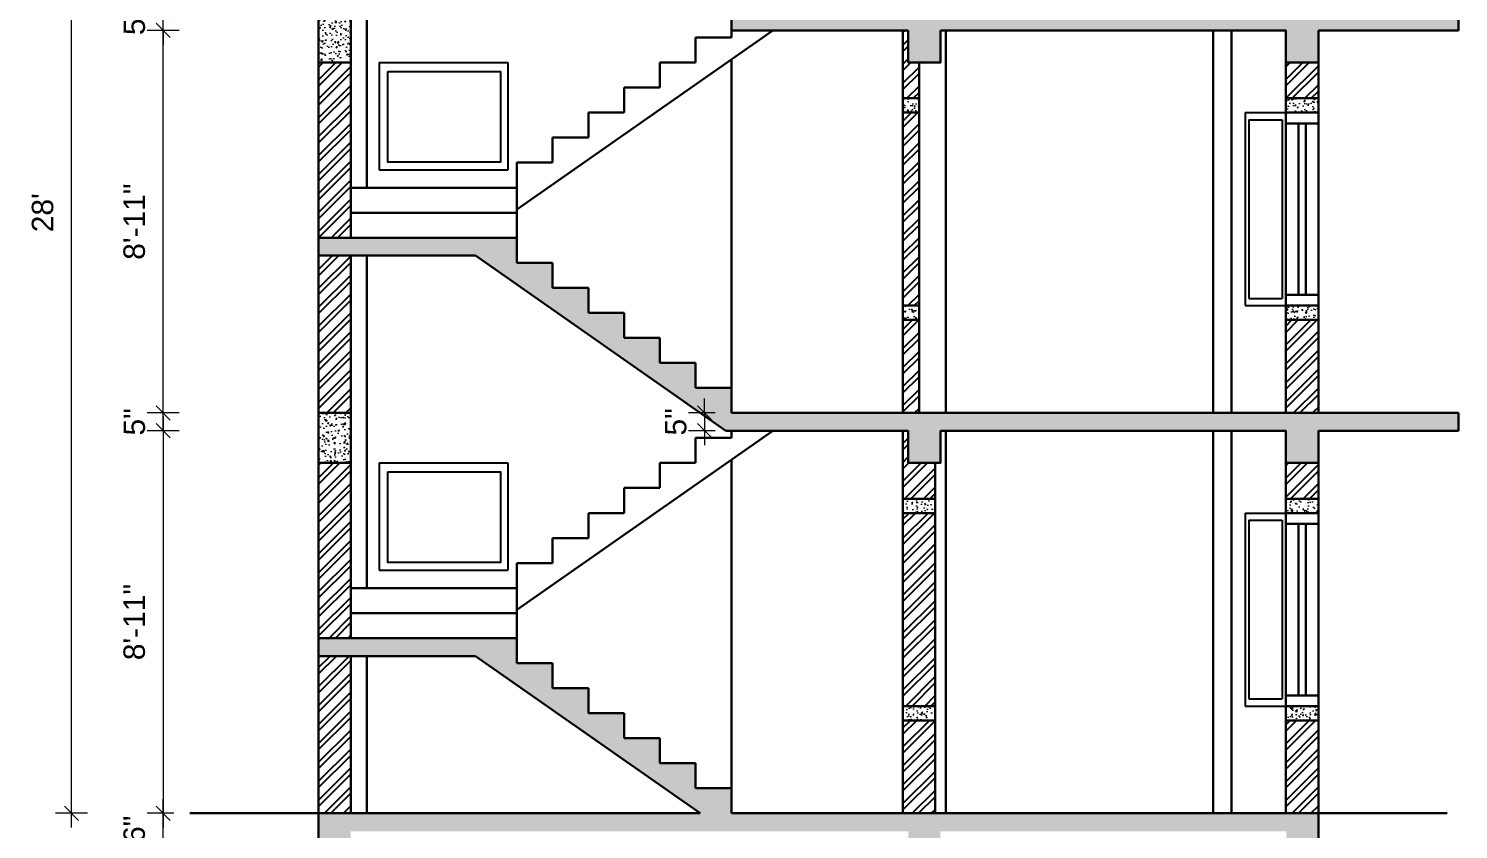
# Model space of a CAD drawing. Header units: inches. Extents: x 45643 to 70559, y -8725 to 1713.
# Drawn here: x 59519.3 to 59919.3, y -8508.1 to -8284.1 of the extents above; entities that cross this region are included whole.
import ezdxf

# ---------------------------------------------------------------- set-up
doc = ezdxf.new("R2010")
doc.units = ezdxf.units.IN
doc.header["$MEASUREMENT"] = 0
for name, color, linetype, lineweight in [('1', 7, 'Continuous', 25), ('A_Title Text', 105, 'Continuous', 60), ('ELEVATION', 6, 'Continuous', 30), ('PARAPET', 102, 'Continuous', 20)]:
    doc.layers.add(name, color=color, linetype=linetype, lineweight=lineweight)
doc.styles.add('Arial', font='arial.ttf')
doc.dimstyles.new('Sudeep', dxfattribs={"dimtxt": 6, "dimasz": 4, "dimexe": 4.5, "dimexo": 4.5, "dimgap": 5, "dimtad": 1, "dimdec": 0, "dimlunit": 4, "dimtxsty": 'Arial', "dimblk": 'OBLIQUE', "dimcen": 250, "dimdle": 4, "dimclrd": 86, "dimclre": 5, "dimclrt": 1, "dimadec": 0, "dimazin": 0, "dimtfac": 1, "dimtdec": 0, "dimtix": 1, "dimtmove": 1, "dimatfit": 3, "dimldrblk": 'OBLIQUE', "dimfxl": 4.5, "dimfxlon": 1, "dimfrac": 2, "dimlwd": 15, "dimlwe": 13, "dimarcsym": 0})
pattern_1 = [(50, (-4506.9835, -8495.823), (3.58630091, -0.31376067), [0.375, -4.125]), (355, (-4506.9835, -8495.823), (-0.69375667, 3.76096067), [0.3, -3.3]), (100.4514445, (-4506.6846, -8495.849), (2.89254423, 3.44719995), [0.31870096, -3.50571056]), (46.1842, (-4506.9835, -8494.823), (5.33620665, -0.8275964), [0.5625, -6.1875]), (96.6356355, (-4506.539, -8494.892), (4.67330973, 4.870593), [0.4780517, -5.2585688]), (351.184164, (-4506.9835, -8494.823), (4.67330973, 4.870593), [0.45, -4.95]), (21, (-4506.4835, -8495.073), (2.98453526, -2.01309445), [0.375, -4.125]), (326, (-4506.4835, -8495.073), (1.21657666, 3.62575023), [0.3, -3.3]), (71.451445, (-4506.2348, -8495.2407), (4.20111188, 1.61265576), [0.31870095, -3.50571056]), (37.5, (-4506.9835, -8495.823), (0.060799277, 1.66446927), [0, -3.26, 0, -3.35, 0, -3.3125]), (7.5, (-4506.9835, -8495.823), (1.315347687, 1.97205856), [0, -1.91, 0, -3.185, 0, -1.2625]), (327.5, (-4508.0985, -8495.823), (2.66911218, -0.11277436), [0, -1.25, 0, -3.9, 0, -5.175]), (317.5, (-4508.5985, -8495.823), (2.91593085, 0.50052491), [0, -1.625, 0, -2.59, 0, -3.675])]
pattern_2 = [(45, (-4506.9835, -8495.823), (-2.65165043, 2.65165043), []), (45, (-4505.2157, -8495.823), (-2.65165043, 2.65165043), [])]

# ---------------------------------------------------------------- blocks, each defined once
blk = doc.blocks.new('_Oblique')
at = {"color": 0, "linetype": 'ByBlock', "lineweight": -2}
blk.add_line((-0.5, -0.5), (0.5, 0.5), dxfattribs=at)
blk = doc.blocks.new('*D1345')
at = {"layer": 'A_Title Text', "color": 86, "lineweight": 15, "transparency": 16777216}
for p, q in [((59556.97, -8503.65), (59556.97, -8499.65)), ((59556.97, -8521.65), (59556.97, -8503.65)), ((59556.97, -8521.65), (59556.97, -8525.65))]:
    blk.add_line(p, q, dxfattribs=at)
at = {"layer": 'A_Title Text', "color": 5, "lineweight": 13, "transparency": 16777216}
for p, q in [((59559.96, -8503.65), (59552.47, -8503.65)), ((59561.47, -8521.65), (59552.47, -8521.65))]:
    blk.add_line(p, q, dxfattribs=at)
at = {"layer": 'Defpoints', "color": 0, "transparency": 16777216}
for p in [(59556.97, -8503.65), (59564.46, -8503.65), (59600.46, -8521.65)]:
    blk.add_point(p, dxfattribs=at)
at = {"layer": 'A_Title Text', "color": 86, "lineweight": 15, "transparency": 16777216, "xscale": 4, "yscale": 4, "zscale": 4}
for p, rotation in [((59556.97, -8503.65), 270), ((59556.97, -8521.65), 90)]:
    blk.add_blockref('_Oblique', p, dxfattribs=dict(at, rotation=rotation))
at = {"layer": 'A_Title Text', "color": 1, "transparency": 16777216, "insert": (59548.9, -8512.65), "char_height": 6, "attachment_point": 5, "rotation": 90, "style": 'Arial'}
blk.add_mtext('1\'-6"', dxfattribs=at)
blk = doc.blocks.new('*D1346')
at = {"layer": 'A_Title Text', "color": 86, "lineweight": 15, "transparency": 16777216}
for p, q in [((59708.41, -8391.65), (59708.41, -8387.65)), ((59708.41, -8391.65), (59708.41, -8396.65)), ((59708.41, -8396.65), (59708.41, -8400.65))]:
    blk.add_line(p, q, dxfattribs=at)
at = {"layer": 'A_Title Text', "color": 5, "lineweight": 13, "transparency": 16777216}
for p, q in [((59711.41, -8391.65), (59703.91, -8391.65)), ((59711.41, -8396.65), (59703.91, -8396.65))]:
    blk.add_line(p, q, dxfattribs=at)
at = {"layer": 'Defpoints', "color": 0, "transparency": 16777216}
for p in [(59715.91, -8391.65), (59708.41, -8396.65), (59715.91, -8396.65)]:
    blk.add_point(p, dxfattribs=at)
at = {"layer": 'A_Title Text', "color": 86, "lineweight": 15, "transparency": 16777216, "xscale": 4, "yscale": 4, "zscale": 4}
for p, rotation in [((59708.41, -8391.65), 270), ((59708.41, -8396.65), 90)]:
    blk.add_blockref('_Oblique', p, dxfattribs=dict(at, rotation=rotation))
at = {"layer": 'A_Title Text', "color": 1, "transparency": 16777216, "insert": (59700.36, -8394.15), "char_height": 6, "attachment_point": 5, "rotation": 90, "style": 'Arial'}
blk.add_mtext('5"', dxfattribs=at)
blk = doc.blocks.new('*D1347')
at = {"layer": 'A_Title Text', "color": 86, "lineweight": 15, "transparency": 16777216}
for p, q in [((59556.97, -8391.65), (59556.97, -8387.65)), ((59556.97, -8396.65), (59556.97, -8391.65)), ((59556.97, -8396.65), (59556.97, -8400.65))]:
    blk.add_line(p, q, dxfattribs=at)
at = {"layer": 'A_Title Text', "color": 5, "lineweight": 13, "transparency": 16777216}
for p, q in [((59561.47, -8391.65), (59552.47, -8391.65)), ((59561.47, -8396.65), (59552.47, -8396.65))]:
    blk.add_line(p, q, dxfattribs=at)
at = {"layer": 'Defpoints', "color": 0, "transparency": 16777216}
for p in [(59556.97, -8391.65), (59715.91, -8391.65), (59715.91, -8396.65)]:
    blk.add_point(p, dxfattribs=at)
at = {"layer": 'A_Title Text', "color": 86, "lineweight": 15, "transparency": 16777216, "xscale": 4, "yscale": 4, "zscale": 4}
for p, rotation in [((59556.97, -8391.65), 270), ((59556.97, -8396.65), 90)]:
    blk.add_blockref('_Oblique', p, dxfattribs=dict(at, rotation=rotation))
at = {"layer": 'A_Title Text', "color": 1, "transparency": 16777216, "insert": (59548.92, -8394.15), "char_height": 6, "attachment_point": 5, "rotation": 90, "style": 'Arial'}
blk.add_mtext('5"', dxfattribs=at)
blk = doc.blocks.new('*D1348')
at = {"layer": 'A_Title Text', "color": 86, "lineweight": 15, "transparency": 16777216}
blk.add_line((59556.97, -8395.65), (59556.97, -8280.65), dxfattribs=at)
at = {"layer": 'A_Title Text', "color": 5, "lineweight": 13, "transparency": 16777216}
for p, q in [((59561.47, -8284.65), (59552.47, -8284.65)), ((59561.47, -8391.65), (59552.47, -8391.65))]:
    blk.add_line(p, q, dxfattribs=at)
at = {"layer": 'Defpoints', "color": 0, "transparency": 16777216}
for p in [(59556.97, -8284.65), (59715.91, -8284.65), (59715.91, -8391.65)]:
    blk.add_point(p, dxfattribs=at)
at = {"layer": 'A_Title Text', "color": 86, "lineweight": 15, "transparency": 16777216, "xscale": 4, "yscale": 4, "zscale": 4}
for p, rotation in [((59556.97, -8284.65), 90), ((59556.97, -8391.65), 270)]:
    blk.add_blockref('_Oblique', p, dxfattribs=dict(at, rotation=rotation))
at = {"layer": 'A_Title Text', "color": 1, "transparency": 16777216, "insert": (59548.9, -8338.15), "char_height": 6, "attachment_point": 5, "rotation": 90, "style": 'Arial'}
blk.add_mtext('8\'-11"', dxfattribs=at)
blk = doc.blocks.new('*D1349')
at = {"layer": 'A_Title Text', "color": 86, "lineweight": 15, "transparency": 16777216}
for p, q in [((59556.97, -8279.65), (59556.97, -8275.65)), ((59556.97, -8284.65), (59556.97, -8279.65)), ((59556.97, -8284.65), (59556.97, -8288.65))]:
    blk.add_line(p, q, dxfattribs=at)
at = {"layer": 'A_Title Text', "color": 5, "lineweight": 13, "transparency": 16777216}
for p, q in [((59561.47, -8279.65), (59552.47, -8279.65)), ((59561.47, -8284.65), (59552.47, -8284.65))]:
    blk.add_line(p, q, dxfattribs=at)
at = {"layer": 'Defpoints', "color": 0, "transparency": 16777216}
for p in [(59556.97, -8279.65), (59715.91, -8279.65), (59715.91, -8284.65)]:
    blk.add_point(p, dxfattribs=at)
at = {"layer": 'A_Title Text', "color": 86, "lineweight": 15, "transparency": 16777216, "xscale": 4, "yscale": 4, "zscale": 4}
for p, rotation in [((59556.97, -8279.65), 270), ((59556.97, -8284.65), 90)]:
    blk.add_blockref('_Oblique', p, dxfattribs=dict(at, rotation=rotation))
at = {"layer": 'A_Title Text', "color": 1, "transparency": 16777216, "insert": (59548.92, -8282.15), "char_height": 6, "attachment_point": 5, "rotation": 90, "style": 'Arial'}
blk.add_mtext('5"', dxfattribs=at)
blk = doc.blocks.new('*D1342')
at = {"layer": 'A_Title Text', "color": 86, "lineweight": 15, "transparency": 16777216}
blk.add_line((59531.33, -8507.65), (59531.33, -8163.65), dxfattribs=at)
at = {"layer": 'A_Title Text', "color": 5, "lineweight": 13, "transparency": 16777216}
for p, q in [((59535.83, -8167.65), (59526.83, -8167.65)), ((59535.83, -8503.65), (59526.83, -8503.65))]:
    blk.add_line(p, q, dxfattribs=at)
at = {"layer": 'Defpoints', "color": 0, "transparency": 16777216}
for p in [(59531.33, -8167.65), (59600.46, -8167.65), (59564.46, -8503.65)]:
    blk.add_point(p, dxfattribs=at)
at = {"layer": 'A_Title Text', "color": 86, "lineweight": 15, "transparency": 16777216, "xscale": 4, "yscale": 4, "zscale": 4}
for p, rotation in [((59531.33, -8167.65), 90), ((59531.33, -8503.65), 270)]:
    blk.add_blockref('_Oblique', p, dxfattribs=dict(at, rotation=rotation))
at = {"layer": 'A_Title Text', "color": 1, "transparency": 16777216, "insert": (59523.26, -8335.65), "char_height": 6, "attachment_point": 5, "rotation": 90, "style": 'Arial'}
blk.add_mtext("28'", dxfattribs=at)
blk = doc.blocks.new('*D1353')
at = {"layer": 'A_Title Text', "color": 86, "lineweight": 15, "transparency": 16777216}
blk.add_line((59556.97, -8392.65), (59556.97, -8507.65), dxfattribs=at)
at = {"layer": 'A_Title Text', "color": 5, "lineweight": 13, "transparency": 16777216}
for p, q in [((59561.47, -8396.65), (59552.47, -8396.65)), ((59559.96, -8503.65), (59552.47, -8503.65))]:
    blk.add_line(p, q, dxfattribs=at)
at = {"layer": 'Defpoints', "color": 0, "transparency": 16777216}
for p in [(59715.91, -8396.65), (59556.97, -8503.65), (59564.46, -8503.65)]:
    blk.add_point(p, dxfattribs=at)
at = {"layer": 'A_Title Text', "color": 86, "lineweight": 15, "transparency": 16777216, "xscale": 4, "yscale": 4, "zscale": 4}
for p, rotation in [((59556.97, -8396.65), 90), ((59556.97, -8503.65), 270)]:
    blk.add_blockref('_Oblique', p, dxfattribs=dict(at, rotation=rotation))
at = {"layer": 'A_Title Text', "color": 1, "transparency": 16777216, "insert": (59548.9, -8450.15), "char_height": 6, "attachment_point": 5, "rotation": 90, "style": 'Arial'}
blk.add_mtext('8\'-11"', dxfattribs=at)

msp = doc.modelspace()

# ---------------------------------------------------------------- hatches: boundary and pattern name
at = {"layer": '1', "ltscale": 5}
h = msp.add_hatch(dxfattribs=at)
h.set_pattern_fill('ANSI32', color=4, scale=10, style=0)
h.set_pattern_definition(pattern_2)
h.paths.add_polyline_path([(59768.409, -8365.646), (59763.909, -8365.646), (59763.909, -8391.646), (59768.409, -8391.646)])
h.paths.add_polyline_path([(59763.909, -8361.646), (59768.409, -8361.646), (59768.409, -8307.646), (59763.909, -8307.646)])
h.paths.add_polyline_path([(59768.409, -8293.646), (59765.409, -8293.646), (59765.409, -8284.646), (59763.909, -8284.646), (59763.909, -8303.646), (59768.409, -8303.646)])
h = msp.add_hatch(dxfattribs=at)
h.set_pattern_fill('ANSI32', color=4, scale=10, style=0)
h.set_pattern_definition(pattern_2)
h.paths.add_polyline_path([(59600.462, -8391.646), (59609.475, -8391.646), (59609.475, -8347.646), (59600.462, -8347.646)])
h.paths.add_polyline_path([(59609.475, -8293.646), (59600.462, -8293.646), (59600.462, -8342.646), (59609.475, -8342.646)])
h = msp.add_hatch(dxfattribs=at)
h.set_pattern_fill('ANSI32', color=4, scale=10, style=0)
h.set_pattern_definition(pattern_2)
h.paths.add_polyline_path([(59870.986, -8391.646), (59880.142, -8391.646), (59880.142, -8365.646), (59870.986, -8365.646)])
h.paths.add_polyline_path([(59880.142, -8303.646), (59880.142, -8293.646), (59870.986, -8293.646), (59870.986, -8303.646)])
h = msp.add_hatch(dxfattribs=at)
h.set_pattern_fill('ANSI32', color=4, scale=10, style=0)
h.set_pattern_definition(pattern_2)
h.paths.add_polyline_path([(59772.909, -8405.646), (59765.409, -8405.646), (59765.409, -8396.646), (59763.909, -8396.646), (59763.909, -8415.646), (59772.909, -8415.646)])
h.paths.add_polyline_path([(59772.909, -8419.646), (59763.909, -8419.646), (59763.909, -8473.646), (59772.909, -8473.646)])
h.paths.add_polyline_path([(59772.909, -8477.646), (59763.909, -8477.646), (59763.909, -8503.646), (59772.909, -8503.646)])
h = msp.add_hatch(dxfattribs=at)
h.set_pattern_fill('ANSI32', color=4, scale=10, style=0)
h.set_pattern_definition(pattern_2)
h.paths.add_polyline_path([(59609.475, -8459.646), (59600.462, -8459.646), (59600.462, -8503.646), (59609.475, -8503.646)])
h.paths.add_polyline_path([(59609.475, -8405.646), (59600.462, -8405.646), (59600.462, -8454.646), (59609.475, -8454.646)])
h = msp.add_hatch(dxfattribs=at)
h.set_pattern_fill('ANSI32', color=4, scale=10, style=0)
h.set_pattern_definition([(45, (25953.3354, -4011.245), (-2.65165043, 2.65165043), []), (45, (25955.103, -4011.245), (-2.65165043, 2.65165043), [])])
h.paths.add_polyline_path([(59870.986, -8415.646), (59880.142, -8415.646), (59880.142, -8405.646), (59870.986, -8405.646)])
h.paths.add_polyline_path([(59880.142, -8477.646), (59870.986, -8477.646), (59870.986, -8503.646), (59880.142, -8503.646)])
at = {"layer": 'PARAPET'}
h = msp.add_hatch(dxfattribs=at)
h.set_pattern_fill('AR-CONC', color=256, scale=0.5)
h.set_pattern_definition(pattern_1)
h.paths.add_polyline_path([(59600.462, -8293.646), (59609.462, -8293.646), (59609.462, -8279.646), (59600.462, -8279.646)])
h = msp.add_hatch(dxfattribs=at)
h.set_pattern_fill('AR-CONC', color=256, scale=0.5)
h.set_pattern_definition(pattern_1)
h.paths.add_polyline_path([(59774.409, -8284.646), (59870.986, -8284.646), (59870.986, -8293.646), (59880.142, -8293.646), (59880.142, -8284.646), (59919.284, -8284.646), (59919.284, -8279.646), (59715.909, -8279.646), (59715.909, -8284.646), (59765.409, -8284.646), (59765.409, -8293.646), (59774.409, -8293.646)])
h = msp.add_hatch(dxfattribs=at)
h.set_pattern_fill('AR-CONC', color=256, scale=0.5)
h.set_pattern_definition(pattern_1)
h.paths.add_polyline_path([(59763.909, -8303.646), (59763.909, -8307.646), (59768.409, -8307.646), (59768.409, -8303.646)])
h = msp.add_hatch(dxfattribs=at)
h.set_pattern_fill('AR-CONC', color=256, scale=0.5)
h.set_pattern_definition(pattern_1)
h.paths.add_polyline_path([(59870.986, -8303.646), (59870.986, -8307.646), (59880.142, -8307.646), (59880.142, -8303.646)])
h = msp.add_hatch(dxfattribs=at)
h.set_pattern_fill('AR-CONC', color=256, scale=0.5)
h.set_pattern_definition(pattern_1)
h.paths.add_polyline_path([(59765.409, -8405.646), (59774.409, -8405.646), (59774.409, -8396.646), (59870.986, -8396.646), (59870.986, -8405.646), (59880.142, -8405.646), (59880.142, -8396.646), (59919.284, -8396.646), (59919.284, -8391.646), (59715.909, -8391.646), (59715.909, -8384.646), (59705.909, -8384.646), (59705.909, -8377.646), (59695.909, -8377.646), (59695.909, -8370.646), (59685.909, -8370.646), (59685.909, -8363.646), (59675.909, -8363.646), (59675.909, -8356.646), (59665.909, -8356.646), (59665.909, -8349.646), (59655.909, -8349.646), (59655.909, -8342.646), (59600.462, -8342.646), (59600.462, -8347.646), (59644.332, -8347.646), (59714.332, -8396.646), (59765.409, -8396.646)])
h = msp.add_hatch(dxfattribs=at)
h.set_pattern_fill('AR-CONC', color=256, scale=0.5)
h.set_pattern_definition(pattern_1)
h.paths.add_polyline_path([(59768.409, -8365.646), (59768.409, -8361.646), (59763.909, -8361.646), (59763.909, -8365.646)])
h = msp.add_hatch(dxfattribs=at)
h.set_pattern_fill('AR-CONC', color=256, scale=0.5)
h.set_pattern_definition(pattern_1)
h.paths.add_polyline_path([(59880.142, -8365.646), (59880.142, -8361.646), (59870.986, -8361.646), (59870.986, -8365.646)])
h = msp.add_hatch(dxfattribs=at)
h.set_pattern_fill('AR-CONC', color=256, scale=0.5)
h.set_pattern_definition(pattern_1)
h.paths.add_polyline_path([(59609.462, -8391.646), (59600.462, -8391.646), (59600.462, -8405.646), (59609.462, -8405.646)])
h = msp.add_hatch(dxfattribs=at)
h.set_pattern_fill('AR-CONC', color=256, scale=0.5)
h.set_pattern_definition(pattern_1)
h.paths.add_polyline_path([(59763.909, -8415.646), (59763.909, -8419.646), (59772.909, -8419.646), (59772.909, -8415.646)])
h = msp.add_hatch(dxfattribs=at)
h.set_pattern_fill('AR-CONC', color=256, scale=0.5)
h.set_pattern_definition(pattern_1)
h.paths.add_polyline_path([(59880.142, -8415.646), (59870.986, -8415.646), (59870.986, -8419.646), (59880.142, -8419.646)])
h = msp.add_hatch(dxfattribs=at)
h.set_pattern_fill('AR-CONC', color=256, scale=0.5)
h.set_pattern_definition(pattern_1)
h.paths.add_polyline_path([(59765.409, -8517.646), (59774.409, -8517.646), (59774.409, -8508.646), (59871.142, -8508.646), (59871.142, -8517.646), (59880.142, -8517.646), (59880.142, -8503.646), (59715.909, -8503.646), (59715.909, -8496.646), (59705.909, -8496.646), (59705.909, -8489.646), (59695.909, -8489.646), (59695.909, -8482.646), (59685.909, -8482.646), (59685.909, -8475.646), (59675.909, -8475.646), (59675.909, -8468.646), (59665.909, -8468.646), (59665.909, -8461.646), (59655.909, -8461.646), (59655.909, -8454.646), (59600.462, -8454.646), (59600.462, -8459.646), (59644.332, -8459.646), (59707.19, -8503.646), (59600.462, -8503.646), (59600.462, -8517.646), (59609.462, -8517.646), (59609.462, -8508.646), (59765.409, -8508.646)])
h = msp.add_hatch(dxfattribs=at)
h.set_pattern_fill('AR-CONC', color=256, scale=0.5)
h.set_pattern_definition(pattern_1)
h.paths.add_polyline_path([(59772.909, -8477.646), (59772.909, -8473.646), (59763.909, -8473.646), (59763.909, -8477.646)])
h = msp.add_hatch(dxfattribs=at)
h.set_pattern_fill('AR-CONC', color=256, scale=0.5)
h.set_pattern_definition(pattern_1)
h.paths.add_polyline_path([(59880.142, -8477.646), (59880.142, -8473.646), (59870.986, -8473.646), (59870.986, -8477.646)])

# ---------------------------------------------------------------- linework, layer by layer
at = {"color": 5}
for p, q in [((59617.428, -8293.646), (59653.428, -8293.646)), ((59617.428, -8293.646), (59617.428, -8323.646)), ((59653.428, -8293.646), (59653.428, -8323.646)), ((59859.646, -8307.646), (59870.986, -8307.646)), ((59859.646, -8307.646), (59859.646, -8361.646)), ((59860.646, -8309.646), (59869.986, -8309.646)), ((59860.646, -8309.646), (59860.646, -8359.646)), ((59869.986, -8309.646), (59869.986, -8359.646)), ((59870.986, -8307.646), (59870.986, -8361.646)), ((59617.428, -8323.646), (59653.428, -8323.646)), ((59859.646, -8361.646), (59870.986, -8361.646)), ((59860.646, -8359.646), (59869.986, -8359.646)), ((59617.428, -8405.646), (59653.428, -8405.646)), ((59617.428, -8405.646), (59617.428, -8435.646)), ((59653.428, -8405.646), (59653.428, -8435.646)), ((59859.646, -8419.646), (59870.986, -8419.646)), ((59859.646, -8419.646), (59859.646, -8473.646)), ((59860.646, -8421.646), (59869.986, -8421.646)), ((59860.646, -8421.646), (59860.646, -8471.646)), ((59869.986, -8421.646), (59869.986, -8471.646)), ((59870.986, -8419.646), (59870.986, -8473.646)), ((59617.428, -8435.646), (59653.428, -8435.646)), ((59859.646, -8473.646), (59870.986, -8473.646)), ((59860.646, -8471.646), (59869.986, -8471.646))]:
    msp.add_line(p, q, dxfattribs=at)
for points in [[(59619.83, -8296.104), (59651.366, -8296.104), (59651.366, -8321.503), (59619.83, -8321.503), (59619.83, -8296.104)], [(59619.83, -8408.104), (59651.366, -8408.104), (59651.366, -8433.503), (59619.83, -8433.503), (59619.83, -8408.104)]]:
    msp.add_lwpolyline(points, dxfattribs=at)
at = {"layer": 'ELEVATION'}
for p, q in [((59600.462, -8503.646), (59600.462, -8131.646)), ((59609.475, -8342.646), (59609.475, -8172.646)), ((59613.962, -8328.646), (59613.962, -8172.646)), ((59715.909, -8279.646), (59715.909, -8286.646)), ((59919.284, -8284.646), (59919.284, -8279.646)), ((59655.909, -8334.749), (59727.485, -8284.646)), ((59715.909, -8286.646), (59705.909, -8286.646)), ((59705.909, -8286.646), (59705.909, -8293.646)), ((59715.909, -8286.646), (59715.909, -8284.646)), ((59715.909, -8284.646), (59765.409, -8284.646)), ((59763.909, -8391.646), (59763.909, -8284.646)), ((59774.409, -8284.646), (59871.142, -8284.646)), ((59775.909, -8391.646), (59775.909, -8284.646)), ((59850.703, -8391.646), (59850.703, -8284.646)), ((59855.791, -8391.646), (59855.791, -8284.646)), ((59870.986, -8391.646), (59870.986, -8284.646)), ((59880.142, -8284.646), (59919.284, -8284.646)), ((59880.142, -8391.646), (59880.142, -8284.646)), ((59705.909, -8293.646), (59695.909, -8293.646)), ((59695.909, -8293.646), (59695.909, -8300.646)), ((59715.909, -8391.646), (59715.909, -8292.749)), ((59768.409, -8391.646), (59768.409, -8293.646)), ((59695.909, -8300.646), (59685.909, -8300.646)), ((59685.909, -8300.646), (59685.909, -8307.646)), ((59763.909, -8303.646), (59768.409, -8303.646)), ((59870.986, -8303.646), (59880.142, -8303.646)), ((59685.909, -8307.646), (59675.909, -8307.646)), ((59675.909, -8307.646), (59675.909, -8314.646)), ((59763.909, -8307.646), (59768.409, -8307.646)), ((59870.986, -8307.646), (59880.142, -8307.646)), ((59870.986, -8310.646), (59880.142, -8310.646)), ((59874.564, -8310.646), (59874.564, -8358.646)), ((59876.564, -8310.646), (59876.564, -8358.646)), ((59675.909, -8314.646), (59665.909, -8314.646)), ((59665.909, -8314.646), (59665.909, -8321.646)), ((59665.909, -8321.646), (59655.909, -8321.646)), ((59655.909, -8321.646), (59655.909, -8328.646)), ((59655.909, -8328.646), (59609.475, -8328.646)), ((59655.909, -8342.646), (59655.909, -8328.646)), ((59655.909, -8335.646), (59609.475, -8335.646)), ((59655.909, -8342.646), (59600.462, -8342.646)), ((59655.909, -8349.646), (59655.909, -8342.646)), ((59644.332, -8347.646), (59600.462, -8347.646)), ((59609.475, -8454.646), (59609.475, -8347.646)), ((59613.962, -8440.646), (59613.962, -8347.646)), ((59714.332, -8396.646), (59644.332, -8347.646)), ((59665.909, -8349.646), (59655.909, -8349.646)), ((59665.909, -8356.646), (59665.909, -8349.646)), ((59675.909, -8356.646), (59665.909, -8356.646)), ((59675.909, -8363.646), (59675.909, -8356.646)), ((59870.986, -8358.646), (59880.142, -8358.646)), ((59763.909, -8361.646), (59768.409, -8361.646)), ((59870.986, -8361.646), (59880.142, -8361.646)), ((59685.909, -8363.646), (59675.909, -8363.646)), ((59685.909, -8370.646), (59685.909, -8363.646)), ((59763.909, -8365.646), (59768.409, -8365.646)), ((59870.986, -8365.646), (59880.142, -8365.646)), ((59695.909, -8370.646), (59685.909, -8370.646)), ((59695.909, -8377.646), (59695.909, -8370.646)), ((59705.909, -8377.646), (59695.909, -8377.646)), ((59705.909, -8384.646), (59705.909, -8377.646)), ((59715.909, -8384.646), (59705.909, -8384.646)), ((59715.909, -8391.646), (59715.909, -8384.646)), ((59600.462, -8391.646), (59609.475, -8391.646)), ((59715.909, -8391.646), (59919.284, -8391.646)), ((59919.284, -8396.646), (59919.284, -8391.646)), ((59609.462, -8396.646), (59609.475, -8396.646)), ((59655.909, -8446.749), (59727.485, -8396.646)), ((59715.909, -8398.646), (59705.909, -8398.646)), ((59705.909, -8398.646), (59705.909, -8405.646)), ((59714.332, -8396.646), (59765.409, -8396.646)), ((59715.909, -8398.646), (59715.909, -8396.646)), ((59715.909, -8396.646), (59715.909, -8398.646)), ((59763.909, -8503.646), (59763.909, -8396.646)), ((59774.409, -8396.646), (59871.142, -8396.646)), ((59775.909, -8396.646), (59775.909, -8503.646)), ((59850.703, -8503.646), (59850.703, -8396.646)), ((59855.791, -8503.646), (59855.791, -8396.646)), ((59870.986, -8503.646), (59870.986, -8396.646)), ((59880.142, -8396.646), (59919.284, -8396.646)), ((59880.142, -8503.646), (59880.142, -8396.646)), ((59705.909, -8405.646), (59695.909, -8405.646)), ((59695.909, -8405.646), (59695.909, -8412.646)), ((59715.909, -8503.646), (59715.909, -8404.749)), ((59772.909, -8503.646), (59772.909, -8405.646)), ((59695.909, -8412.646), (59685.909, -8412.646)), ((59685.909, -8412.646), (59685.909, -8419.646)), ((59763.909, -8415.646), (59772.909, -8415.646)), ((59870.986, -8415.646), (59880.142, -8415.646)), ((59685.909, -8419.646), (59675.909, -8419.646)), ((59675.909, -8419.646), (59675.909, -8426.646)), ((59763.909, -8419.646), (59772.909, -8419.646)), ((59870.986, -8419.646), (59880.142, -8419.646)), ((59870.986, -8422.646), (59880.142, -8422.646)), ((59874.564, -8422.646), (59874.564, -8470.646)), ((59876.564, -8422.646), (59876.564, -8470.646)), ((59675.909, -8426.646), (59665.909, -8426.646)), ((59665.909, -8426.646), (59665.909, -8433.646)), ((59665.909, -8433.646), (59655.909, -8433.646)), ((59655.909, -8433.646), (59655.909, -8440.646)), ((59655.909, -8440.646), (59609.475, -8440.646)), ((59655.909, -8454.646), (59655.909, -8440.646)), ((59655.909, -8447.646), (59609.475, -8447.646)), ((59655.909, -8454.646), (59600.462, -8454.646)), ((59655.909, -8461.646), (59655.909, -8454.646)), ((59644.332, -8459.646), (59600.462, -8459.646)), ((59609.475, -8503.646), (59609.475, -8459.646)), ((59613.962, -8503.646), (59613.962, -8459.646)), ((59707.19, -8503.646), (59644.332, -8459.646)), ((59665.909, -8461.646), (59655.909, -8461.646)), ((59665.909, -8468.646), (59665.909, -8461.646)), ((59675.909, -8468.646), (59665.909, -8468.646)), ((59675.909, -8475.646), (59675.909, -8468.646)), ((59870.986, -8470.646), (59880.142, -8470.646)), ((59763.909, -8473.646), (59772.909, -8473.646)), ((59870.986, -8473.646), (59880.142, -8473.646)), ((59685.909, -8475.646), (59675.909, -8475.646)), ((59685.909, -8482.646), (59685.909, -8475.646)), ((59763.909, -8477.646), (59772.909, -8477.646)), ((59870.986, -8477.646), (59880.142, -8477.646)), ((59695.909, -8482.646), (59685.909, -8482.646)), ((59695.909, -8489.646), (59695.909, -8482.646)), ((59705.909, -8489.646), (59695.909, -8489.646)), ((59705.909, -8496.646), (59705.909, -8489.646)), ((59715.909, -8496.646), (59705.909, -8496.646)), ((59715.909, -8503.646), (59715.909, -8496.646)), ((59600.462, -8503.646), (59564.462, -8503.646)), ((59600.462, -8503.646), (59707.19, -8503.646)), ((59600.462, -8503.646), (59600.462, -8517.646)), ((59715.909, -8503.646), (59880.142, -8503.646)), ((59880.142, -8503.646), (59916.142, -8503.646)), ((59880.142, -8517.646), (59880.142, -8503.646))]:
    msp.add_line(p, q, dxfattribs=at)
for points in [[(59609.462, -8279.646), (59600.462, -8279.646), (59600.462, -8293.646), (59609.462, -8293.646)], [(59609.462, -8391.646), (59600.462, -8391.646), (59600.462, -8405.646), (59609.462, -8405.646)]]:
    msp.add_lwpolyline(points, close=True, dxfattribs=at)
for points in [[(59765.409, -8284.646), (59765.409, -8293.646), (59774.409, -8293.646), (59774.409, -8284.646)], [(59870.986, -8284.646), (59870.986, -8293.646), (59880.142, -8293.646), (59880.142, -8284.646)], [(59765.409, -8396.646), (59765.409, -8405.646), (59774.409, -8405.646), (59774.409, -8396.646)], [(59870.986, -8396.646), (59870.986, -8405.646), (59880.142, -8405.646), (59880.142, -8396.646)]]:
    msp.add_lwpolyline(points, dxfattribs=at)

# ---------------------------------------------------------------- dimensions: what is measured, and where the dimension line sits
at = {"layer": 'A_Title Text'}
for base, p1, p2, picture, middle in [((59531.328, -8167.646), (59564.462, -8503.646), (59600.462, -8167.646), '*D1342', (59523.265, -8335.646)), ((59556.968, -8279.646), (59715.909, -8284.646), (59715.909, -8279.646), '*D1349', (59548.917, -8282.146)), ((59556.968, -8284.646), (59715.909, -8391.646), (59715.909, -8284.646), '*D1348', (59548.904, -8338.146)), ((59556.968, -8391.646), (59715.909, -8396.646), (59715.909, -8391.646), '*D1347', (59548.917, -8394.146)), ((59708.414, -8396.646), (59715.909, -8391.646), (59715.909, -8396.646), '*D1346', (59700.363, -8394.146)), ((59556.968, -8503.646), (59715.909, -8396.646), (59564.462, -8503.646), '*D1353', (59548.904, -8450.146)), ((59556.968, -8503.646), (59600.462, -8521.646), (59564.462, -8503.646), '*D1345', (59548.904, -8512.646))]:
    dim = msp.add_linear_dim(base=base, p1=p1, p2=p2, angle=90, dimstyle='Sudeep', dxfattribs=at)
    dim.commit()
    dim.dimension.update_dxf_attribs({"geometry": picture, "text_midpoint": middle})

doc.saveas('drawing.dxf')
